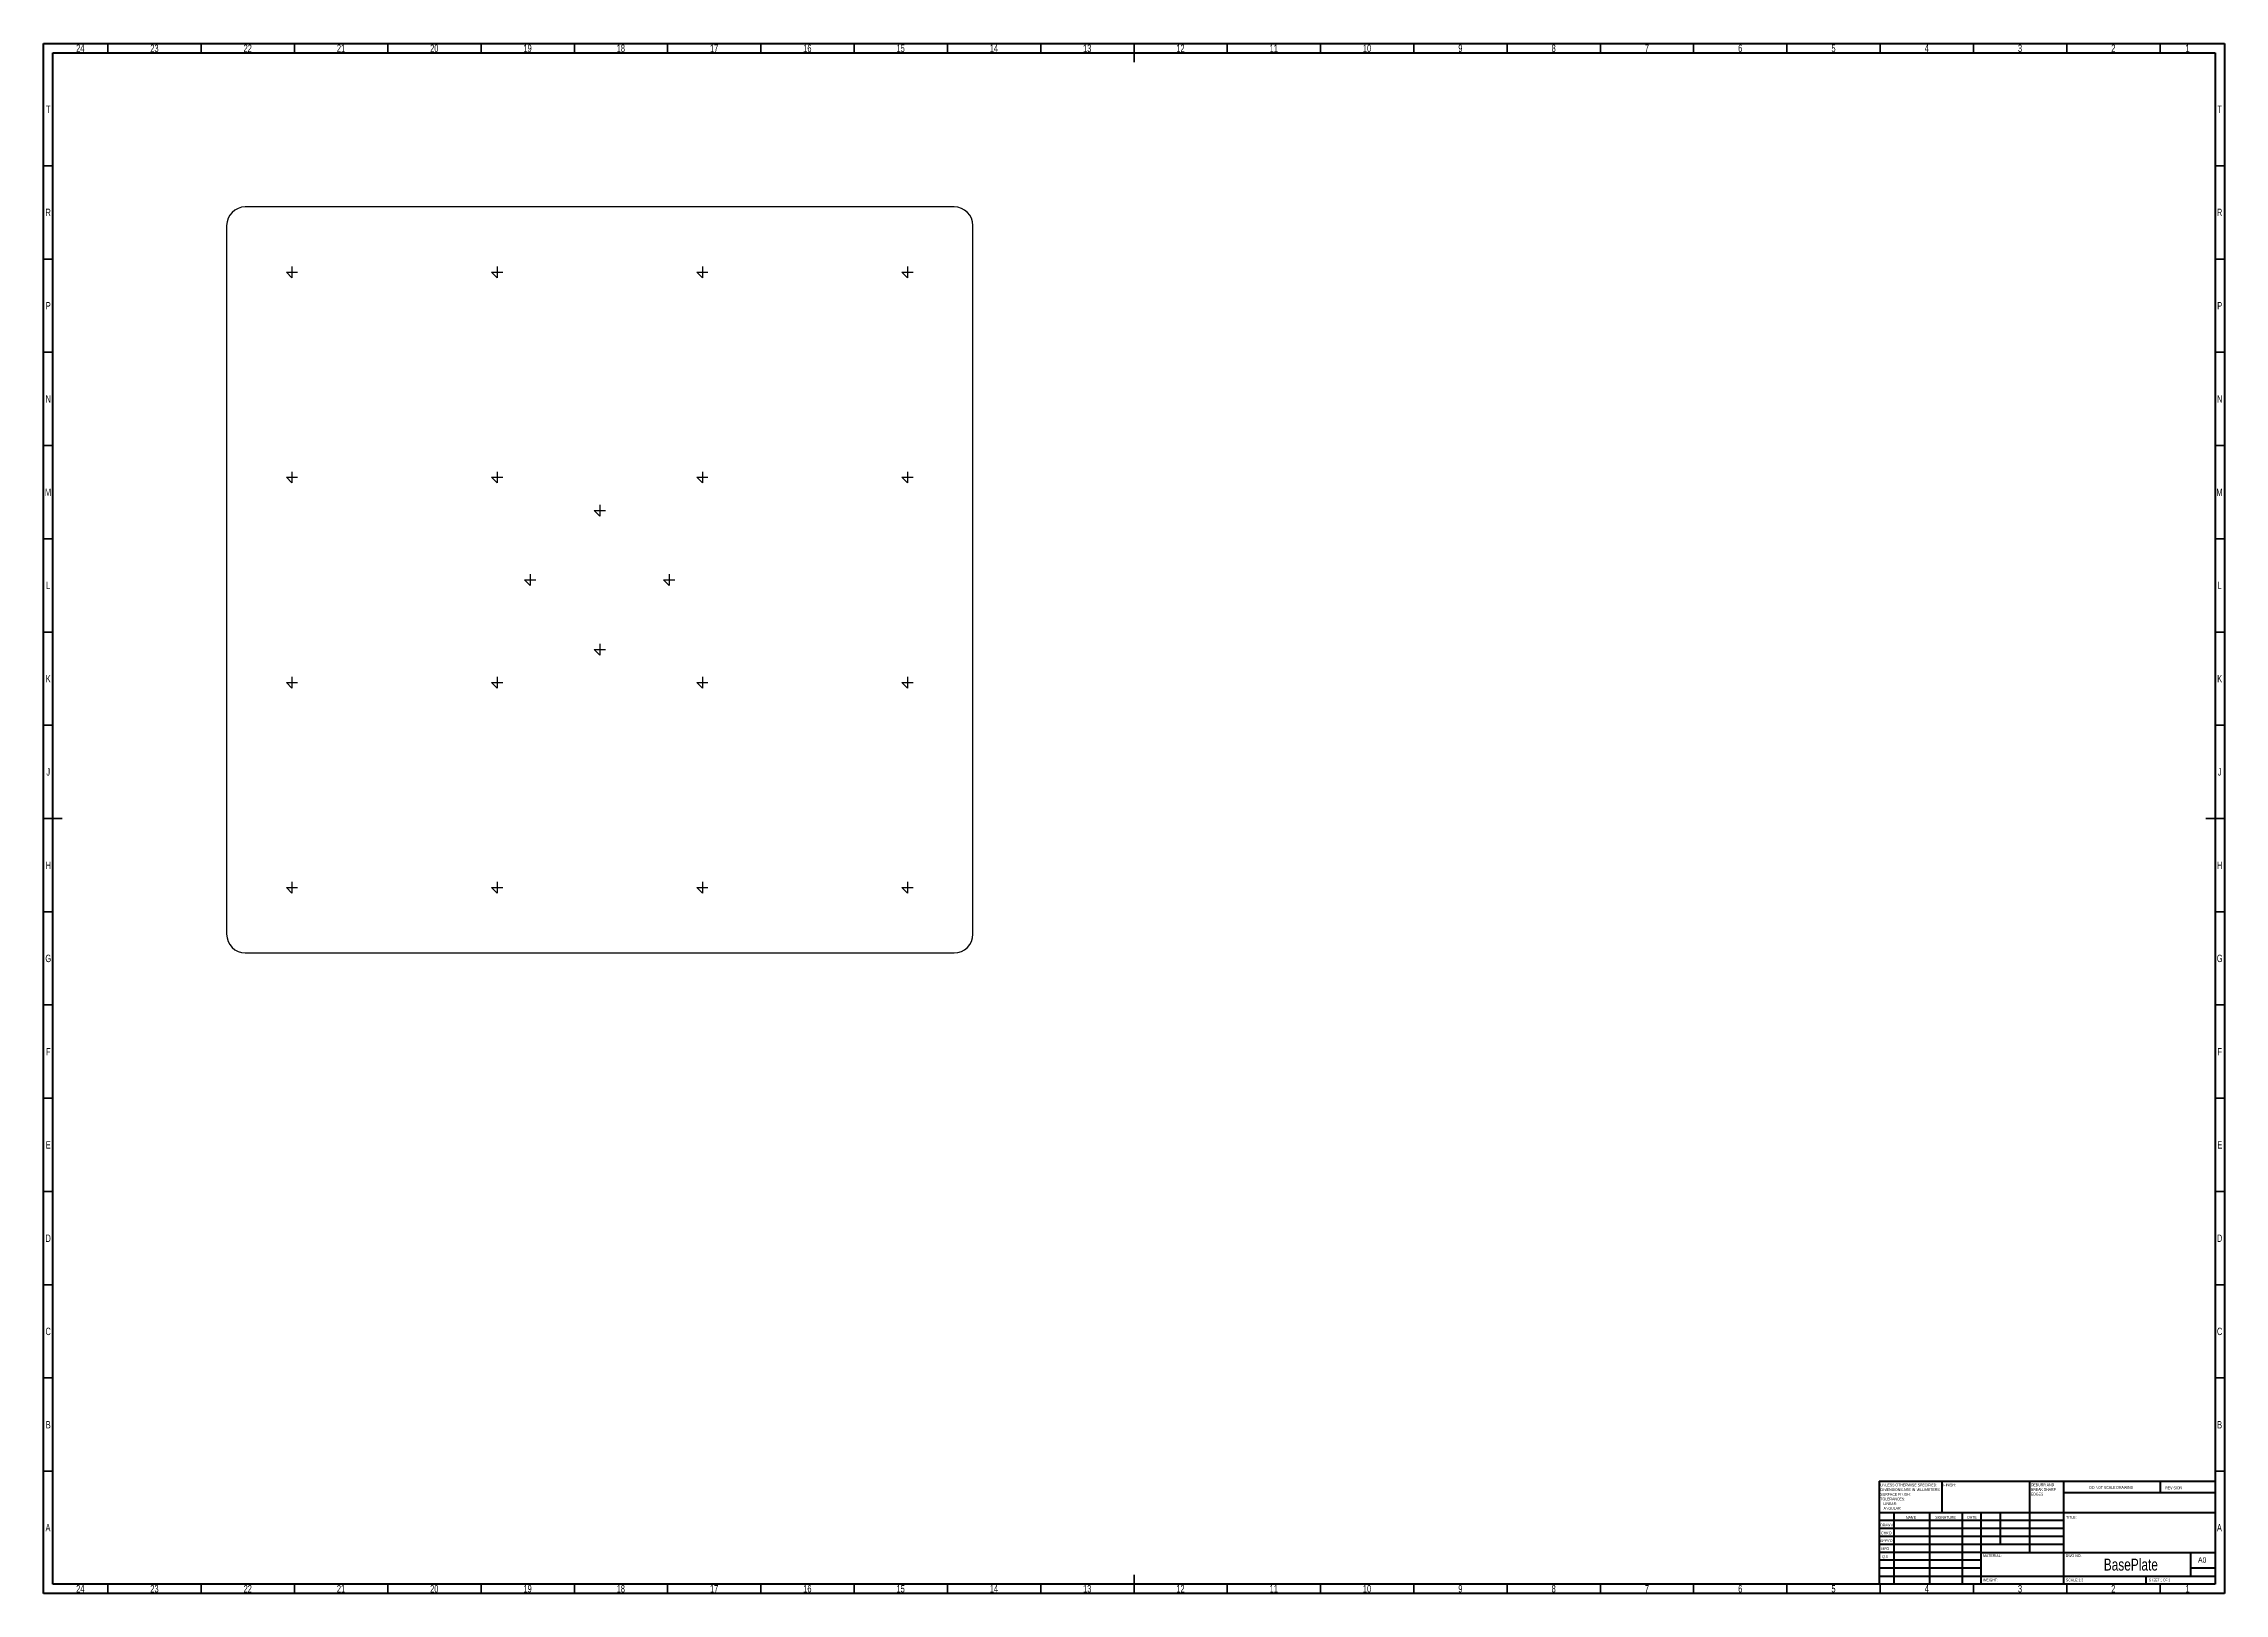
# Model space of a CAD drawing. Header units: inches. Extents: x 1517 to 7040, y -2638 to 1148.
# Drawn here: x 1755 to 2924, y -1412 to -581 of the extents above; entities that cross this region are included whole.
import ezdxf

# ---------------------------------------------------------------- set-up
doc = ezdxf.new("R2010")
doc.units = ezdxf.units.IN
doc.header["$MEASUREMENT"] = 0
doc.styles.add('SLDTEXTSTYLE0', font='TXT', dxfattribs={"width": 0.75})
doc.styles.add('SLDTEXTSTYLE1', font='TXT', dxfattribs={"width": 0.686449})
doc.styles.add('SLDTEXTSTYLE2', font='TXT', dxfattribs={"width": 0.6875})

# ---------------------------------------------------------------- blocks, each defined once
blk = doc.blocks.new('SW_NOTE_0')
at = {"color": 0, "linetype": 'Continuous', "lineweight": 0, "char_height": 1.5, "attachment_point": 1, "style": 'SLDTEXTSTYLE0'}
for s, insert in [('UNLESS OTHERWISE SPECIFIED:', (0, 1.9)), ('TOLERANCES:', (0, -5.6)), ('DIMENSIONS ARE IN MILLIMETERS', (0, -0.6)), ('SURFACE FINISH:', (0, -3.1)), ('ANGULAR:', (1.7, -10.6)), ('LINEAR:', (1.7, -8.1))]:
    blk.add_mtext(s, dxfattribs=dict(at, insert=insert))
blk = doc.blocks.new('SW_NOTE_0_1')
at = {"color": 0, "linetype": 'Continuous', "lineweight": 0, "char_height": 1.5, "attachment_point": 1, "style": 'SLDTEXTSTYLE0'}
for s, insert in [('DEBURR AND', (0, 1.9)), ('BREAK SHARP', (0, -0.6)), ('EDGES', (0, -3.1))]:
    blk.add_mtext(s, dxfattribs=dict(at, insert=insert))
blk = doc.blocks.new('fdfdhgfdd')
at = {"color": 7, "linetype": 'Continuous', "lineweight": 25}
for p, q in [((2242.7, -668.7), (1862.7, -668.7)), ((1852.7, -678.7), (1852.7, -1058.7)), ((2252.7, -1058.7), (2252.7, -678.7)), ((1862.7, -1068.7), (2242.7, -1068.7))]:
    blk.add_line(p, q, dxfattribs=at)
at = {"color": 3}
for p, q in [((1887.7, -700.7), (1887.7, -706.7)), ((1997.7, -700.7), (1997.7, -706.7)), ((2107.7, -700.7), (2107.7, -706.7)), ((2217.7, -700.7), (2217.7, -706.7)), ((1887.7, -706.7), (1884.7, -703.7)), ((1884.7, -703.7), (1890.7, -703.7)), ((1997.7, -706.7), (1994.7, -703.7)), ((1994.7, -703.7), (2000.7, -703.7)), ((2107.7, -706.7), (2104.7, -703.7)), ((2104.7, -703.7), (2110.7, -703.7)), ((2217.7, -706.7), (2214.7, -703.7)), ((2214.7, -703.7), (2220.7, -703.7)), ((1887.7, -816.7), (1884.7, -813.7)), ((1884.7, -813.7), (1890.7, -813.7)), ((1887.7, -810.7), (1887.7, -816.7)), ((1997.7, -816.7), (1994.7, -813.7)), ((1994.7, -813.7), (2000.7, -813.7)), ((1997.7, -810.7), (1997.7, -816.7)), ((2107.7, -816.7), (2104.7, -813.7)), ((2104.7, -813.7), (2110.7, -813.7)), ((2107.7, -810.7), (2107.7, -816.7)), ((2217.7, -816.7), (2214.7, -813.7)), ((2214.7, -813.7), (2220.7, -813.7)), ((2217.7, -810.7), (2217.7, -816.7)), ((2052.7, -828.5), (2052.7, -834.5)), ((2052.7, -834.5), (2049.7, -831.5)), ((2049.7, -831.5), (2055.7, -831.5)), ((2015.4, -871.7), (2012.4, -868.7)), ((2012.4, -868.7), (2018.4, -868.7)), ((2015.4, -865.7), (2015.4, -871.7)), ((2089.9, -871.7), (2086.9, -868.7)), ((2086.9, -868.7), (2092.9, -868.7)), ((2089.9, -865.7), (2089.9, -871.7)), ((2052.7, -909), (2049.7, -906)), ((2049.7, -906), (2055.7, -906)), ((2052.7, -903), (2052.7, -909)), ((1887.7, -920.7), (1887.7, -926.7)), ((1997.7, -920.7), (1997.7, -926.7)), ((2107.7, -920.7), (2107.7, -926.7)), ((2217.7, -920.7), (2217.7, -926.7)), ((1887.7, -926.7), (1884.7, -923.7)), ((1884.7, -923.7), (1890.7, -923.7)), ((1997.7, -926.7), (1994.7, -923.7)), ((1994.7, -923.7), (2000.7, -923.7)), ((2107.7, -926.7), (2104.7, -923.7)), ((2104.7, -923.7), (2110.7, -923.7)), ((2217.7, -926.7), (2214.7, -923.7)), ((2214.7, -923.7), (2220.7, -923.7)), ((1887.7, -1036.7), (1884.7, -1033.7)), ((1884.7, -1033.7), (1890.7, -1033.7)), ((1887.7, -1030.7), (1887.7, -1036.7)), ((1997.7, -1036.7), (1994.7, -1033.7)), ((1994.7, -1033.7), (2000.7, -1033.7)), ((1997.7, -1030.7), (1997.7, -1036.7)), ((2107.7, -1036.7), (2104.7, -1033.7)), ((2104.7, -1033.7), (2110.7, -1033.7)), ((2107.7, -1030.7), (2107.7, -1036.7)), ((2217.7, -1036.7), (2214.7, -1033.7)), ((2214.7, -1033.7), (2220.7, -1033.7)), ((2217.7, -1030.7), (2217.7, -1036.7))]:
    blk.add_line(p, q, dxfattribs=at)
at = {"color": 7, "linetype": 'Continuous', "lineweight": 25}
for centre, start, end in [((1862.7, -678.7), 90, 180), ((2242.7, -678.7), 0, 90), ((1862.7, -1058.7), 180, 270), ((2242.7, -1058.7), 270, 0)]:
    blk.add_arc(centre, 10, start, end, dxfattribs=at)

msp = doc.modelspace()

# ---------------------------------------------------------------- linework, layer by layer
at = {"color": 7, "linetype": 'Continuous', "lineweight": 70}
for p, q in [((1754.58, -1412.154), (1754.58, -581.154)), ((1754.58, -581.154), (2923.58, -581.154)), ((2923.58, -581.154), (2923.58, -1412.154)), ((1759.58, -1407.154), (1759.58, -586.154)), ((1759.58, -586.154), (2918.58, -586.154)), ((2918.58, -586.154), (2918.58, -1407.154)), ((2923.58, -1412.154), (1754.58, -1412.154)), ((2918.58, -1407.154), (1759.58, -1407.154))]:
    msp.add_line(p, q, dxfattribs=at)
at = {"color": 7, "linetype": 'Continuous', "lineweight": 35}
for p, q in [((1789.08, -586.154), (1789.08, -581.154)), ((1839.08, -586.154), (1839.08, -581.154)), ((1889.08, -586.154), (1889.08, -581.154)), ((1939.08, -586.154), (1939.08, -581.154)), ((1989.08, -586.154), (1989.08, -581.154)), ((2039.08, -586.154), (2039.08, -581.154)), ((2089.08, -586.154), (2089.08, -581.154)), ((2139.08, -586.154), (2139.08, -581.154)), ((2189.08, -586.154), (2189.08, -581.154)), ((2239.08, -586.154), (2239.08, -581.154)), ((2289.08, -586.154), (2289.08, -581.154)), ((2339.08, -581.154), (2339.08, -591.154)), ((2339.08, -586.154), (2339.08, -581.154)), ((2389.08, -586.154), (2389.08, -581.154)), ((2439.08, -586.154), (2439.08, -581.154)), ((2489.08, -586.154), (2489.08, -581.154)), ((2539.08, -586.154), (2539.08, -581.154)), ((2589.08, -586.154), (2589.08, -581.154)), ((2639.08, -586.154), (2639.08, -581.154)), ((2689.08, -586.154), (2689.08, -581.154)), ((2739.08, -586.154), (2739.08, -581.154)), ((2789.08, -586.154), (2789.08, -581.154)), ((2839.08, -586.154), (2839.08, -581.154)), ((2889.08, -586.154), (2889.08, -581.154)), ((1759.58, -646.654), (1754.58, -646.654)), ((2918.58, -646.654), (2923.58, -646.654)), ((1759.58, -696.654), (1754.58, -696.654)), ((2918.58, -696.654), (2923.58, -696.654)), ((1759.58, -746.654), (1754.58, -746.654)), ((2918.58, -746.654), (2923.58, -746.654)), ((1759.58, -796.654), (1754.58, -796.654)), ((2918.58, -796.654), (2923.58, -796.654)), ((1759.58, -846.654), (1754.58, -846.654)), ((2918.58, -846.654), (2923.58, -846.654)), ((1759.58, -896.654), (1754.58, -896.654)), ((2918.58, -896.654), (2923.58, -896.654)), ((1759.58, -946.654), (1754.58, -946.654)), ((2918.58, -946.654), (2923.58, -946.654)), ((1754.58, -996.654), (1764.58, -996.654)), ((1759.58, -996.654), (1754.58, -996.654)), ((2923.58, -996.654), (2913.58, -996.654)), ((2918.58, -996.654), (2923.58, -996.654)), ((1759.58, -1046.654), (1754.58, -1046.654)), ((2918.58, -1046.654), (2923.58, -1046.654)), ((1759.58, -1096.654), (1754.58, -1096.654)), ((2918.58, -1096.654), (2923.58, -1096.654)), ((1759.58, -1146.654), (1754.58, -1146.654)), ((2918.58, -1146.654), (2923.58, -1146.654)), ((1759.58, -1196.654), (1754.58, -1196.654)), ((2918.58, -1196.654), (2923.58, -1196.654)), ((1759.58, -1246.654), (1754.58, -1246.654)), ((2918.58, -1246.654), (2923.58, -1246.654)), ((1759.58, -1296.654), (1754.58, -1296.654)), ((2918.58, -1296.654), (2923.58, -1296.654)), ((1759.58, -1346.654), (1754.58, -1346.654)), ((2918.58, -1346.654), (2923.58, -1346.654)), ((2339.08, -1412.154), (2339.08, -1402.154)), ((1789.08, -1407.154), (1789.08, -1412.154)), ((1839.08, -1407.154), (1839.08, -1412.154)), ((1889.08, -1407.154), (1889.08, -1412.154)), ((1939.08, -1407.154), (1939.08, -1412.154)), ((1989.08, -1407.154), (1989.08, -1412.154)), ((2039.08, -1407.154), (2039.08, -1412.154)), ((2089.08, -1407.154), (2089.08, -1412.154)), ((2139.08, -1407.154), (2139.08, -1412.154)), ((2189.08, -1407.154), (2189.08, -1412.154)), ((2239.08, -1407.154), (2239.08, -1412.154)), ((2289.08, -1407.154), (2289.08, -1412.154)), ((2339.08, -1407.154), (2339.08, -1412.154)), ((2389.08, -1407.154), (2389.08, -1412.154)), ((2439.08, -1407.154), (2439.08, -1412.154)), ((2489.08, -1407.154), (2489.08, -1412.154)), ((2539.08, -1407.154), (2539.08, -1412.154)), ((2589.08, -1407.154), (2589.08, -1412.154)), ((2639.08, -1407.154), (2639.08, -1412.154)), ((2689.08, -1407.154), (2689.08, -1412.154)), ((2739.08, -1407.154), (2739.08, -1412.154)), ((2789.08, -1407.154), (2789.08, -1412.154)), ((2839.08, -1407.154), (2839.08, -1412.154)), ((2889.08, -1407.154), (2889.08, -1412.154))]:
    msp.add_line(p, q, dxfattribs=at)
at = {"color": 7, "linetype": 'Continuous', "lineweight": 50}
for p, q in [((2738.58, -1351.904), (2918.58, -1351.904)), ((2738.58, -1351.904), (2738.58, -1407.154)), ((2772.38, -1368.904), (2772.38, -1351.904)), ((2819.18, -1351.904), (2819.18, -1390.154)), ((2837.38, -1351.904), (2837.38, -1407.154)), ((2889.38, -1358.279), (2889.38, -1351.904)), ((2918.58, -1358.279), (2837.38, -1358.279)), ((2918.58, -1368.904), (2738.58, -1368.904)), ((2837.38, -1373.154), (2738.58, -1373.154)), ((2837.38, -1377.404), (2738.58, -1377.404)), ((2746.38, -1368.904), (2746.38, -1407.154)), ((2765.571, -1368.904), (2765.571, -1407.154)), ((2782.979, -1368.904), (2782.979, -1407.154)), ((2793.18, -1407.154), (2793.18, -1368.904)), ((2803.58, -1385.904), (2803.58, -1368.904)), ((2837.38, -1381.654), (2738.58, -1381.654)), ((2837.38, -1385.904), (2738.58, -1385.904)), ((2793.18, -1390.154), (2738.58, -1390.154)), ((2793.18, -1390.154), (2918.58, -1390.154)), ((2905.58, -1402.904), (2905.58, -1390.154)), ((2793.18, -1394.404), (2738.58, -1394.404)), ((2793.18, -1398.654), (2738.58, -1398.654)), ((2918.58, -1398.654), (2905.58, -1398.654)), ((2738.58, -1402.904), (2918.58, -1402.904)), ((2881.58, -1407.154), (2881.58, -1402.904))]:
    msp.add_line(p, q, dxfattribs=at)

# ---------------------------------------------------------------- block references
at = {"color": 3}
msp.add_blockref('fdfdhgfdd', (0, 0), dxfattribs=at)
at = {"color": 7, "linetype": 'Continuous', "lineweight": 0}
for name, p in [('SW_NOTE_0', (2739.173, -1355.166)), ('SW_NOTE_0_1', (2819.889, -1355.084))]:
    msp.add_blockref(name, p, dxfattribs=at)

# ---------------------------------------------------------------- texts
for s, insert, char_height, attachment_point, style in [('24', (1774.25, -581.68), 3.9687, 2, 'SLDTEXTSTYLE0'), ('23', (1814, -581.68), 3.9687, 2, 'SLDTEXTSTYLE0'), ('22', (1864, -581.68), 3.9687, 2, 'SLDTEXTSTYLE0'), ('21', (1914, -581.68), 3.9687, 2, 'SLDTEXTSTYLE0'), ('20', (1964, -581.68), 3.9687, 2, 'SLDTEXTSTYLE0'), ('19', (2014, -581.68), 3.9687, 2, 'SLDTEXTSTYLE0'), ('18', (2064, -581.68), 3.9687, 2, 'SLDTEXTSTYLE0'), ('17', (2114, -581.68), 3.9687, 2, 'SLDTEXTSTYLE0'), ('16', (2164, -581.68), 3.9687, 2, 'SLDTEXTSTYLE0'), ('15', (2214, -581.68), 3.9687, 2, 'SLDTEXTSTYLE0'), ('14', (2264, -581.68), 3.9687, 2, 'SLDTEXTSTYLE0'), ('13', (2314, -581.68), 3.9687, 2, 'SLDTEXTSTYLE0'), ('12', (2364, -581.68), 3.9687, 2, 'SLDTEXTSTYLE0'), ('11', (2414, -581.68), 3.9687, 2, 'SLDTEXTSTYLE0'), ('10', (2464, -581.68), 3.9687, 2, 'SLDTEXTSTYLE0'), ('9', (2514.04, -581.68), 3.969, 2, 'SLDTEXTSTYLE0'), ('8', (2564.04, -581.68), 3.969, 2, 'SLDTEXTSTYLE0'), ('7', (2614.04, -581.68), 3.969, 2, 'SLDTEXTSTYLE0'), ('6', (2664.04, -581.68), 3.969, 2, 'SLDTEXTSTYLE0'), ('5', (2714.04, -581.68), 3.969, 2, 'SLDTEXTSTYLE0'), ('4', (2764.04, -581.68), 3.969, 2, 'SLDTEXTSTYLE0'), ('3', (2814.04, -581.68), 3.969, 2, 'SLDTEXTSTYLE0'), ('2', (2864.04, -581.68), 3.969, 2, 'SLDTEXTSTYLE0'), ('1', (2903.79, -581.68), 3.969, 2, 'SLDTEXTSTYLE0'), ('T', (1757.068, -614.43), 3.969, 2, 'SLDTEXTSTYLE0'), ('T', (2921.068, -614.43), 3.969, 2, 'SLDTEXTSTYLE0'), ('R', (1757.024, -669.68), 3.969, 2, 'SLDTEXTSTYLE0'), ('R', (2921.024, -669.68), 3.969, 2, 'SLDTEXTSTYLE0'), ('P', (1757.065, -719.736), 3.969, 2, 'SLDTEXTSTYLE0'), ('P', (2921.065, -719.736), 3.969, 2, 'SLDTEXTSTYLE0'), ('N', (1757.043, -769.68), 3.969, 2, 'SLDTEXTSTYLE0'), ('N', (2921.043, -769.68), 3.969, 2, 'SLDTEXTSTYLE0'), ('M', (1756.941, -819.736), 3.969, 2, 'SLDTEXTSTYLE0'), ('M', (2920.941, -819.736), 3.969, 2, 'SLDTEXTSTYLE0'), ('L', (1757.034, -869.68), 3.969, 2, 'SLDTEXTSTYLE0'), ('L', (2921.034, -869.68), 3.969, 2, 'SLDTEXTSTYLE0'), ('K', (1757.068, -919.736), 3.969, 2, 'SLDTEXTSTYLE0'), ('K', (2921.068, -919.736), 3.969, 2, 'SLDTEXTSTYLE0'), ('J', (1757.045, -969.68), 3.969, 2, 'SLDTEXTSTYLE0'), ('J', (2921.045, -969.68), 3.969, 2, 'SLDTEXTSTYLE0'), ('H', (1757.07, -1019.736), 3.969, 2, 'SLDTEXTSTYLE0'), ('H', (2921.07, -1019.736), 3.969, 2, 'SLDTEXTSTYLE0'), ('G', (1757.066, -1069.68), 3.969, 2, 'SLDTEXTSTYLE0'), ('G', (2921.066, -1069.68), 3.969, 2, 'SLDTEXTSTYLE0'), ('F', (1757.037, -1119.736), 3.969, 2, 'SLDTEXTSTYLE0'), ('F', (2921.037, -1119.736), 3.969, 2, 'SLDTEXTSTYLE0'), ('E', (1757.088, -1169.68), 3.969, 2, 'SLDTEXTSTYLE0'), ('E', (2921.088, -1169.68), 3.969, 2, 'SLDTEXTSTYLE0'), ('D', (1757.032, -1219.736), 3.969, 2, 'SLDTEXTSTYLE0'), ('D', (2921.032, -1219.736), 3.969, 2, 'SLDTEXTSTYLE0'), ('C', (1757.038, -1269.68), 3.969, 2, 'SLDTEXTSTYLE0'), ('C', (2921.038, -1269.68), 3.969, 2, 'SLDTEXTSTYLE0'), ('B', (1757.05, -1319.736), 3.969, 2, 'SLDTEXTSTYLE0'), ('B', (2921.05, -1319.736), 3.969, 2, 'SLDTEXTSTYLE0'), ('FINISH:', (2772.951, -1353.234), 1.5, 1, 'SLDTEXTSTYLE0'), ('DO NOT SCALE DRAWING', (2851.194, -1354.621), 1.5, 1, 'SLDTEXTSTYLE0'), ('REVISION', (2891.907, -1354.819), 1.5, 1, 'SLDTEXTSTYLE0'), ('A', (1756.919, -1374.93), 3.969, 2, 'SLDTEXTSTYLE0'), ('DRAWN', (2739.223, -1374.769), 1.5, 1, 'SLDTEXTSTYLE1'), ("CHK'D", (2739.519, -1378.992), 1.5, 1, 'SLDTEXTSTYLE0'), ('NAME', (2752.902, -1370.652), 1.5, 1, 'SLDTEXTSTYLE0'), ('SIGNATURE', (2768.613, -1370.592), 1.5, 1, 'SLDTEXTSTYLE0'), ('DATE', (2785.794, -1370.577), 1.5, 1, 'SLDTEXTSTYLE0'), ('TITLE:', (2838.67, -1370.577), 1.5, 1, 'SLDTEXTSTYLE0'), ('A', (2920.919, -1374.93), 3.969, 2, 'SLDTEXTSTYLE0'), ("APPV'D", (2738.981, -1383.088), 1.5, 1, 'SLDTEXTSTYLE0'), ('MFG', (2739.704, -1387.438), 1.5, 1, 'SLDTEXTSTYLE0'), ('Q.A', (2740.089, -1391.649), 1.5, 1, 'SLDTEXTSTYLE0'), ('MATERIAL:', (2794.226, -1391.167), 1.5, 1, 'SLDTEXTSTYLE0'), ('DWG NO.', (2838.533, -1391.167), 1.5, 1, 'SLDTEXTSTYLE0'), ('BasePlate', (2873.435, -1393.547), 6.35, 2, 'SLDTEXTSTYLE0'), ('A0', (2909.451, -1392.747), 2.9104, 1, 'SLDTEXTSTYLE0'), ('24', (1774.25, -1407.68), 3.9687, 2, 'SLDTEXTSTYLE0'), ('23', (1814, -1407.68), 3.9687, 2, 'SLDTEXTSTYLE0'), ('22', (1864, -1407.68), 3.9687, 2, 'SLDTEXTSTYLE0'), ('21', (1914, -1407.68), 3.9687, 2, 'SLDTEXTSTYLE0'), ('20', (1964, -1407.68), 3.9687, 2, 'SLDTEXTSTYLE0'), ('19', (2014, -1407.68), 3.9687, 2, 'SLDTEXTSTYLE0'), ('18', (2064, -1407.68), 3.9687, 2, 'SLDTEXTSTYLE0'), ('17', (2114, -1407.68), 3.9687, 2, 'SLDTEXTSTYLE0'), ('16', (2164, -1407.68), 3.9687, 2, 'SLDTEXTSTYLE0'), ('15', (2214, -1407.68), 3.9687, 2, 'SLDTEXTSTYLE0'), ('14', (2264, -1407.68), 3.9687, 2, 'SLDTEXTSTYLE0'), ('13', (2314, -1407.68), 3.9687, 2, 'SLDTEXTSTYLE0'), ('12', (2364, -1407.68), 3.9687, 2, 'SLDTEXTSTYLE0'), ('11', (2414, -1407.68), 3.9687, 2, 'SLDTEXTSTYLE0'), ('10', (2464, -1407.68), 3.9687, 2, 'SLDTEXTSTYLE0'), ('9', (2514.04, -1407.68), 3.969, 2, 'SLDTEXTSTYLE0'), ('8', (2564.04, -1407.68), 3.969, 2, 'SLDTEXTSTYLE0'), ('7', (2614.04, -1407.68), 3.969, 2, 'SLDTEXTSTYLE0'), ('6', (2664.04, -1407.68), 3.969, 2, 'SLDTEXTSTYLE0'), ('5', (2714.04, -1407.68), 3.969, 2, 'SLDTEXTSTYLE0'), ('4', (2764.04, -1407.68), 3.969, 2, 'SLDTEXTSTYLE0'), ('WEIGHT:', (2794.198, -1404.204), 1.4986, 1, 'SLDTEXTSTYLE0'), ('3', (2814.04, -1407.68), 3.969, 2, 'SLDTEXTSTYLE0'), ('SCALE:1:2', (2838.654, -1404.253), 1.5, 1, 'SLDTEXTSTYLE0'), ('2', (2864.04, -1407.68), 3.969, 2, 'SLDTEXTSTYLE0'), ('SHEET 1 OF 1', (2883.058, -1404.253), 1.5, 1, 'SLDTEXTSTYLE2'), ('1', (2903.79, -1407.68), 3.969, 2, 'SLDTEXTSTYLE0')]:
    msp.add_mtext(s, dxfattribs=dict(at, insert=insert, char_height=char_height, attachment_point=attachment_point, style=style))

doc.saveas('drawing.dxf')
